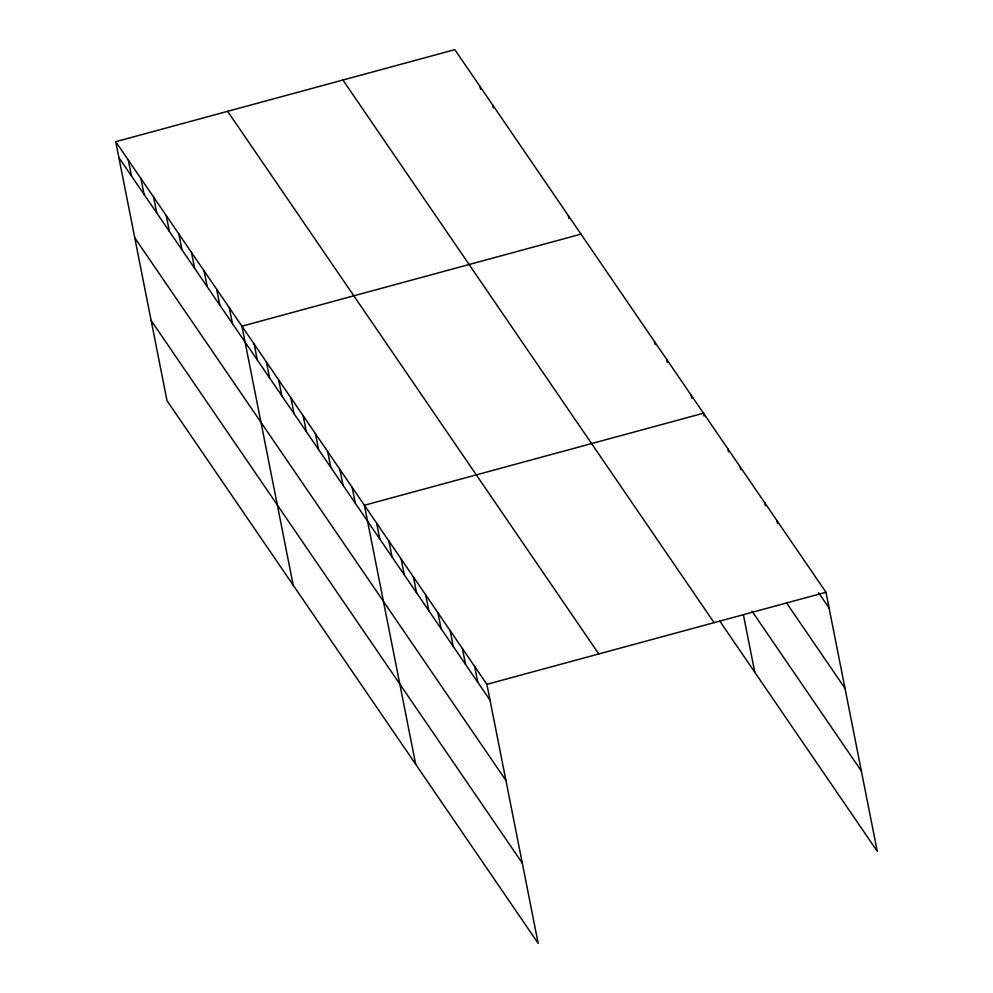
<?xml version="1.0" encoding="UTF-8"?>
<svg xmlns="http://www.w3.org/2000/svg" width="993" height="993" viewBox="0 0 993 993"><rect width="100%" height="100%" fill="white"/><g stroke="black" fill="none" stroke-linecap="round" stroke-linejoin="round"><path stroke-width="1.49" d="M115.734 141.701L486.893 684.326L538.181 943.35L167.023 400.725L115.734 141.701L454.819 49.65L825.977 592.275L877.266 851.299L719.788 621.072M581.017 234.137L241.932 326.188L293.22 585.225M486.893 684.326L825.977 592.275M818.629 592.796L829.118 608.15M786.394 602.689L845.006 688.385M752.024 611.179L861.378 771.065M342.92 80.023L714.079 622.648M227.633 111.328L598.791 653.94M118.875 157.577L490.033 700.202M134.763 237.811L505.921 780.436M151.135 320.491L522.293 863.116M776.985 520.642L777.556 523.534M764.734 502.743L765.305 505.623M740.244 466.933L740.815 469.813M727.993 449.022L728.564 451.902M704.062 416.092L703.491 413.212L364.406 505.251L415.695 764.287M743.397 614.704L754.779 672.236M691.252 395.301L691.823 398.193M666.75 359.491L667.321 362.371M654.499 341.58L655.07 344.472M568.393 215.692L568.964 218.584M492.677 104.997L493.248 107.889M480.053 86.552L480.624 89.432M474.642 666.415L477.782 682.29M462.39 648.503L465.543 664.379M450.152 630.605L453.292 646.48M437.901 612.693L441.041 628.569M425.649 594.782L428.79 610.67M413.398 576.883L416.551 592.759M401.16 558.972L404.3 574.848M388.908 541.073L392.049 556.949M376.657 523.162L379.798 539.038M352.155 487.352L355.308 503.228M339.916 469.441L343.057 485.316M327.665 451.53L330.806 467.418M315.414 433.631L318.554 449.506M303.163 415.719L306.316 431.595M290.924 397.821L294.065 413.696M278.673 379.909L281.813 395.785M266.422 361.998L269.562 377.874M254.171 344.099L257.324 359.975M229.309 307.743L232.449 323.619M216.685 289.286L219.825 305.174M204.074 270.841L207.214 286.716M191.45 252.396L194.591 268.271M178.827 233.938L181.967 249.814M166.216 215.493L169.356 231.369M153.592 197.048L156.733 212.924M140.969 178.591L144.109 194.467M128.358 160.146L131.498 176.022"/></g></svg>
